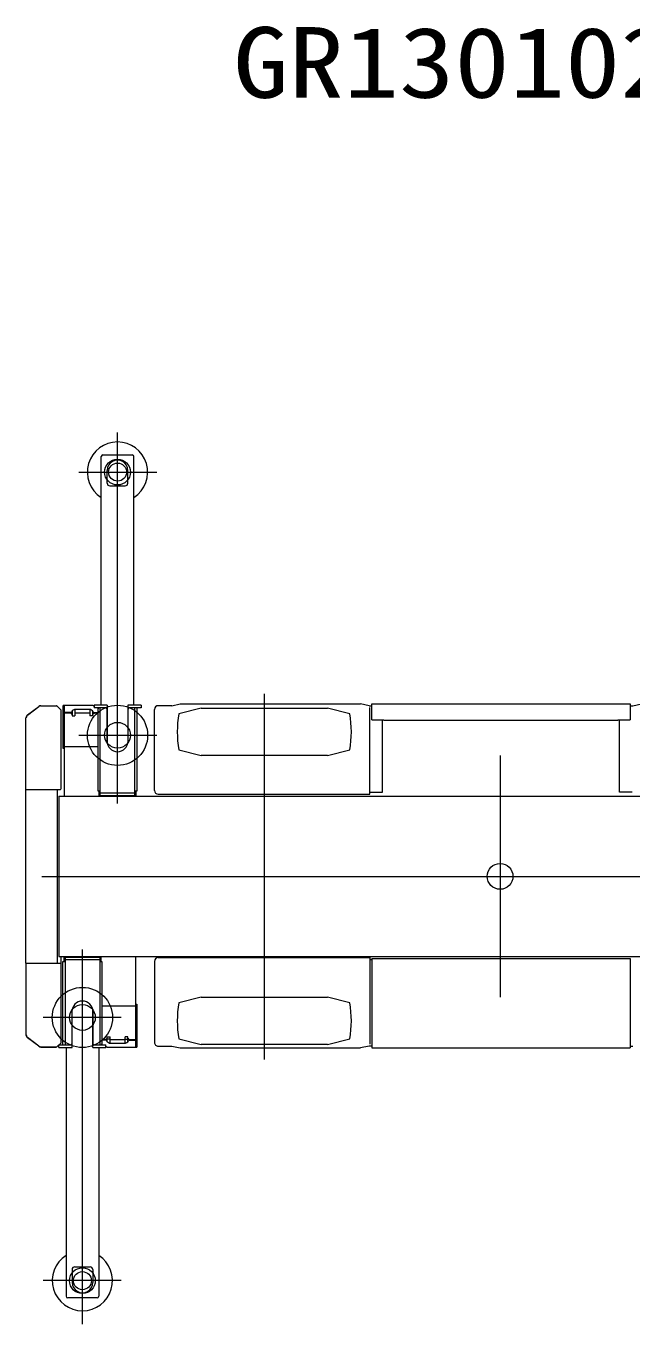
# Model space of a CAD drawing. Units: millimetres, scale not verified. Extents: x -42060 to 41922, y -35725 to 35822.
# Drawn here: x -32644 to -29128, y 17132 to 24677 of the extents above; entities that cross this region are included whole.
import ezdxf
from ezdxf.enums import TextEntityAlignment as Align

# ---------------------------------------------------------------- set-up
doc = ezdxf.new("R2010")
doc.units = ezdxf.units.MM
doc.header["$LTSCALE"] = 300
doc.header["$PDMODE"] = 32
doc.header["$PDSIZE"] = 150
doc.layers.add('0-0_0', color=7, linetype='Continuous', lineweight=18)
doc.styles.add('ＭＳ ゴシック', font='')
doc.styles.get('ＭＳ ゴシック').set_extended_font_data('MS Gothic')

msp = doc.modelspace()

# ---------------------------------------------------------------- linework, layer by layer
at = {"layer": '0-0_0'}
for p, q in [((-32112.3, 20158.1), (-32112.3, 22314.9)), ((-32197.3, 22184.1), (-32027.3, 22184.1)), ((-32207.3, 20729.1), (-32207.3, 22174.1)), ((-32017.3, 20729.1), (-32017.3, 22174.1)), ((-32336.5, 22084.1), (-31883.5, 22084.1)), ((-32172.3, 22019.1), (-32172.3, 22094.1)), ((-32052.3, 22019.1), (-32052.3, 22094.4)), ((-32157.3, 22004.1), (-32067.3, 22004.1)), ((-31259.3, 20795.1), (-31259.3, 18670.1)), ((-32635.6, 20672.5), (-32570, 20721.7)), ((-32634.7, 20671.3), (-32569.1, 20720.5)), ((-32557.1, 20726.1), (-32467.9, 20726.1)), ((-32557.1, 20724.5), (-32466.4, 20724.5)), ((-32440.7, 20700.9), (-32462.8, 20723)), ((-32439.3, 20244.1), (-32439.3, 20697.4)), ((-32428.3, 20477.1), (-32428.3, 20727.1)), ((-32253.8, 20727.1), (-32428.3, 20727.1)), ((-32422.3, 20727.1), (-32422.3, 20200.1)), ((-32381.8, 20687.1), (-32422.3, 20687.1)), ((-32381.8, 20682.1), (-32422.3, 20682.1)), ((-32381.8, 20687.1), (-32380.5, 20689.3)), ((-32381.8, 20687.1), (-32381.8, 20679.1)), ((-32381.8, 20679.1), (-32375.8, 20679.1)), ((-32375.8, 20694.8), (-32375.8, 20667.1)), ((-32359.8, 20703.5), (-32359.8, 20667.1)), ((-32272.8, 20682.1), (-32359.8, 20682.1)), ((-32277.9, 20704.1), (-32354.6, 20704.1)), ((-32272.8, 20703.5), (-32272.8, 20667.1)), ((-32256.8, 20694.8), (-32256.8, 20667.1)), ((-32250.8, 20679.1), (-32256.8, 20679.1)), ((-32253.8, 20727.1), (-32248.8, 20722.1)), ((-32250.8, 20687.1), (-32252.1, 20689.3)), ((-32250.8, 20687.1), (-32250.8, 20679.1)), ((-32250.8, 20687.1), (-32225.3, 20687.1)), ((-32225.3, 20682.1), (-32250.8, 20682.1)), ((-32248.8, 20729.1), (-32248.8, 20713.1)), ((-32172.8, 20729.1), (-32248.8, 20729.1)), ((-32172.8, 20713.1), (-32248.8, 20713.1)), ((-32227.3, 20713.1), (-32223.8, 20709.6)), ((-32225.3, 20708.1), (-32220.3, 20713.1)), ((-32225.3, 20229.1), (-32225.3, 20708.1)), ((-32213.3, 20200.1), (-32213.3, 20713.1)), ((-32173.3, 20706.9), (-32180.3, 20713.1)), ((-32173.3, 20519.7), (-32173.3, 20706.9)), ((-32172.8, 20729.1), (-32172.8, 20511.9)), ((-32051.8, 20729.1), (-32051.8, 20511.9)), ((-31975.8, 20729.1), (-32051.8, 20729.1)), ((-31975.8, 20713.1), (-32051.8, 20713.1)), ((-32051.3, 20706.9), (-32044.3, 20713.1)), ((-32051.3, 20519.7), (-32051.3, 20706.9)), ((-32011.3, 20200.1), (-32011.3, 20713.1)), ((-31999.3, 20713.1), (-31999.3, 20229.1)), ((-31975.8, 20729.1), (-31975.8, 20713.1)), ((-31897.6, 20233.2), (-31897.6, 20704.6)), ((-31797.6, 20726.2), (-31876, 20726.2)), ((-31797.6, 20726.2), (-31747.6, 20736.6)), ((-31626.5, 20712.1), (-31755.7, 20679)), ((-31747.6, 20736.6), (-30701, 20736.6)), ((-31626.7, 20712.1), (-30891.9, 20712.1)), ((-30762.9, 20679), (-30892, 20712.1)), ((-30651, 20726.2), (-30701, 20736.6)), ((-30651, 20726.2), (-30634.3, 20726.2)), ((-30634.3, 20736.6), (-29134.3, 20736.6)), ((-30634.3, 20644.3), (-30634.3, 20736.6)), ((-29134.3, 20736.6), (-29134.3, 20644.3)), ((-32644.3, 20239.1), (-32644.3, 20655.3)), ((-32644.3, 20655.3), (-32642.7, 20655.3)), ((-32375.8, 20667.1), (-32359.8, 20667.1)), ((-32256.8, 20667.1), (-32272.8, 20667.1)), ((-30634.3, 20644.3), (-30564.3, 20644.3)), ((-30573.3, 20223.2), (-30573.3, 20644.3)), ((-30564.3, 20642), (-30564.3, 20644.3)), ((-30564.3, 20642), (-29204.3, 20642)), ((-29204.3, 20644.3), (-29204.3, 20642)), ((-29204.3, 20644.3), (-29134.3, 20644.3)), ((-29195.3, 20223.2), (-29195.3, 20644.3)), ((-32336.5, 20554.1), (-31883.5, 20554.1)), ((-32422.3, 20477.1), (-32428.3, 20477.1)), ((-32422.3, 20489.1), (-32225.3, 20489.1)), ((-31755.7, 20469.2), (-31626.5, 20436.1)), ((-30892, 20436.1), (-30762.9, 20469.2)), ((-30892.2, 20436.1), (-31626.4, 20436.1)), ((-29889.3, 20435.7), (-29889.3, 19032.3)), ((-32644.3, 20239.1), (-32444.3, 20239.1)), ((-32644.3, 19229.1), (-32644.3, 20239.1)), ((-32461.3, 19229.1), (-32461.3, 20239.1)), ((-32213.3, 20229.1), (-32225.3, 20229.1)), ((-32220.3, 20229.1), (-32220.3, 20200.1)), ((-31999.3, 20229.1), (-32011.3, 20229.1)), ((-32006.3, 20229.1), (-32006.3, 20200.1)), ((-30646, 20223.2), (-30573.3, 20223.2)), ((-29122.6, 20223.2), (-29195.3, 20223.2)), ((-32454.3, 20200.1), (-32454.3, 19268.1)), ((-32454.3, 20200.1), (-26759.3, 20200.1)), ((-32011.3, 20217.3), (-32213.3, 20217.3)), ((-32011.3, 20203), (-32213.3, 20203)), ((-32551.7, 19734.1), (-26673.3, 19734.1)), ((-32454.3, 19268.1), (-26759.3, 19268.1)), ((-32439.3, 18770.6), (-32439.3, 19268.1)), ((-32422.3, 19239.1), (-32422.3, 19268.1)), ((-32417.3, 19268.1), (-32417.3, 18755.1)), ((-32417.3, 19265.2), (-32215.3, 19265.2)), ((-32417.3, 19250.8), (-32215.3, 19250.8)), ((-32316.3, 17132), (-32316.3, 19308.9)), ((-32215.3, 19268.1), (-32215.3, 18755.1)), ((-32208.3, 19239.1), (-32208.3, 19268.1)), ((-32006.3, 18741.1), (-32006.3, 19268.1)), ((-31897.6, 19240), (-31897.6, 18769.2)), ((-30646, 19250), (-30634.3, 19250)), ((-30634.3, 19256.9), (-29134.3, 19256.9)), ((-29134.3, 19256.9), (-29134.3, 18737.3)), ((-32644.3, 19229.1), (-32644.3, 18812.9)), ((-32644.3, 19229.1), (-32444.3, 19229.1)), ((-32429.3, 18755.1), (-32429.3, 19239.1)), ((-32429.3, 19239.1), (-32417.3, 19239.1)), ((-32215.3, 19239.1), (-32203.3, 19239.1)), ((-32203.3, 19239.1), (-32203.3, 18760.1)), ((-31626.5, 19032.1), (-31755.7, 18999)), ((-31626.7, 19032.1), (-30891.9, 19032.1)), ((-30762.9, 18999), (-30892, 19032.1)), ((-32377.3, 18948.4), (-32377.3, 18761.2)), ((-32255.8, 18739.1), (-32255.8, 18956.2)), ((-32255.3, 18948.4), (-32255.3, 18761.2)), ((-32006.3, 18979.1), (-32203.3, 18979.1)), ((-32006.3, 18991.1), (-32000.3, 18991.1)), ((-32000.3, 18991.1), (-32000.3, 18741.1)), ((-32092.1, 18914.1), (-32545.1, 18914.1)), ((-32644.3, 18812.9), (-32642.7, 18812.9)), ((-32570, 18746.4), (-32635.6, 18795.6)), ((-32569.1, 18747.7), (-32634.7, 18796.9)), ((-32177.8, 18789.1), (-32171.8, 18789.1)), ((-32177.8, 18781.1), (-32177.8, 18789.1)), ((-32171.8, 18801.1), (-32155.8, 18801.1)), ((-32171.8, 18773.3), (-32171.8, 18801.1)), ((-32155.8, 18787.6), (-32171.8, 18787.6)), ((-32155.8, 18764.6), (-32155.8, 18801.1)), ((-32068.8, 18764.6), (-32068.8, 18801.1)), ((-32052.8, 18801.1), (-32068.8, 18801.1)), ((-32068.8, 18787.6), (-32052.8, 18787.6)), ((-32052.8, 18773.3), (-32052.8, 18801.1)), ((-32046.8, 18789.1), (-32052.8, 18789.1)), ((-32046.8, 18781.1), (-32046.8, 18789.1)), ((-31755.7, 18789.2), (-31626.5, 18756.1)), ((-30892, 18756.1), (-30762.9, 18789.2)), ((-32557.1, 18743.7), (-32466.4, 18743.7)), ((-32557.1, 18742.1), (-32467.9, 18742.1)), ((-32440.7, 18767.2), (-32462.8, 18745.1)), ((-32411.3, 18739.1), (-32411.3, 17294.1)), ((-32377.3, 18761.2), (-32384.3, 18755.1)), ((-32255.8, 18755.1), (-32179.8, 18755.1)), ((-32255.8, 18739.1), (-32179.8, 18739.1)), ((-32255.3, 18761.2), (-32248.3, 18755.1)), ((-32221.3, 18739.1), (-32221.3, 17294.1)), ((-32203.3, 18760.1), (-32208.3, 18755.1)), ((-32201.3, 18755.1), (-32204.8, 18758.6)), ((-32203.3, 18786.1), (-32177.8, 18786.1)), ((-32177.8, 18781.1), (-32203.3, 18781.1)), ((-32179.8, 18739.1), (-32179.8, 18755.1)), ((-32174.8, 18741.1), (-32179.8, 18746.1)), ((-32177.8, 18781.1), (-32176.5, 18778.9)), ((-32174.8, 18741.1), (-32000.3, 18741.1)), ((-32155.8, 18786.1), (-32068.8, 18786.1)), ((-32150.6, 18764.1), (-32073.9, 18764.1)), ((-32046.8, 18781.1), (-32048.1, 18778.9)), ((-32046.8, 18786.1), (-32006.3, 18786.1)), ((-32046.8, 18781.1), (-32006.3, 18781.1)), ((-31876, 18746.9), (-31797.6, 18746.9)), ((-31797.6, 18746.9), (-31747.6, 18736.6)), ((-31747.6, 18736.6), (-30701, 18736.6)), ((-30892.2, 18756.1), (-31626.4, 18756.1)), ((-29134.3, 18746.8), (-29117.6, 18746.8)), ((-32376.3, 17449.1), (-32376.3, 17373.7)), ((-32361.3, 17464.1), (-32271.3, 17464.1)), ((-32256.3, 17449.1), (-32256.3, 17374.1)), ((-32092.1, 17384.1), (-32545.1, 17384.1)), ((-32231.3, 17284.1), (-32401.3, 17284.1))]:
    msp.add_line(p, q, dxfattribs=at)
for points in [[(-31876, 20211.6), (-30646, 20211.6), (-30646, 20715)], [(-29134.3, 20726.2), (-29117.6, 20726.2), (-29067.6, 20736.6)], [(-31876, 19261.6), (-30646, 19261.6), (-30646, 18758.9)], [(-30634.3, 19256.9), (-30634.3, 18737.3), (-29134.3, 18737.3)], [(-32452.8, 18739.1), (-32376.8, 18739.1), (-32376.8, 18956.2)], [(-32452.8, 18739.1), (-32452.8, 18755.1), (-32376.8, 18755.1)], [(-30634.3, 18746.9), (-30651, 18746.9), (-30701, 18736.6)]]:
    msp.add_lwpolyline(points, dxfattribs=at)
for centre, radius in [((-32112.3, 22084.1), 52.5), ((-32112.3, 20554.1), 175), ((-32316.3, 18914.1), 175), ((-32316.3, 17384.1), 52.5)]:
    msp.add_circle(centre, radius, dxfattribs=at)
for centre, radius, start, end in [((-32112.3, 22084.1), 175, 302.87741, 237.12059), ((-32197.3, 22174.1), 10, 90, 180), ((-32027.3, 22174.1), 10, 0, 90), ((-32112.3, 22094.1), 60, 359.63523, 179.99998), ((-32157.3, 22019.1), 15, 179.99998, 269.99996), ((-32067.3, 22019.1), 15, 269.99996, 0), ((-32557.1, 20704.5), 21.6, 90, 126.8699), ((-32557.1, 20704.5), 20, 90, 126.8699), ((-32467.9, 20722.5), 3.6, 28.66987, 90), ((-32466.4, 20719.5), 5, 44.99982, 90), ((-32444.3, 20697.4), 5, 0, 44.99982), ((-32354.6, 20674.1), 30, 89.99999, 149.53446), ((-32277.9, 20674.1), 30, 30.46554, 90.00001), ((-31876, 20704.6), 21.6, 90, 180), ((-31185.3, 20574.1), 580, 169.57765, 190.4223), ((-31333.3, 20574.1), 580, 349.57775, 10.4224), ((-32622.7, 20655.3), 21.6, 126.8699, 180), ((-32622.7, 20655.3), 20, 126.8699, 180.0035), ((-32112.3, 20519.7), 61, 180, 0), ((-32444.3, 20244.1), 5, 270, 0), ((-31876, 20233.2), 21.6, 180, 270), ((-31876, 19240), 21.6, 90, 180), ((-32444.3, 19224.1), 5, 0, 90), ((-32316.3, 18948.4), 61, 0, 180), ((-31185.3, 18894.1), 580, 169.57765, 190.4223), ((-31333.3, 18894.1), 580, 349.57775, 10.4224), ((-32622.7, 18812.9), 21.6, 180, 233.1301), ((-32622.7, 18812.9), 20, 180, 233.1301), ((-32557.1, 18763.7), 21.6, 233.1301, 270), ((-32557.1, 18763.7), 20, 233.1301, 270), ((-32467.9, 18745.7), 3.6, 270, 331.33013), ((-32466.4, 18748.7), 5, 270, 315.00018), ((-32444.3, 18770.7), 5, 315.00018, 360), ((-32150.6, 18794.1), 30, 210.46554, 270.00001), ((-32073.9, 18794.1), 30, 269.99999, 329.53446), ((-31876, 18768.5), 21.6, 179.99999, 270), ((-32316.3, 17384.1), 175, 122.87741, 57.12059), ((-32361.3, 17449.1), 15, 89.99996, 180), ((-32271.3, 17449.1), 15, 359.99998, 89.99996), ((-32316.3, 17374.1), 60, 179.63523, 359.99998), ((-32401.3, 17294.1), 10, 180, 270), ((-32231.3, 17294.1), 10, 270, 0)]:
    msp.add_arc(centre, radius, start, end, dxfattribs=at)
for p in [(-32112.3, 22084.1), (-32112.3, 20554.1), (-29889.3, 19734.1), (-32316.3, 18914.1), (-32316.3, 17384.1)]:
    msp.add_point(p, dxfattribs=at)

# ---------------------------------------------------------------- texts
at = {"layer": '0-0_0', "style": 'ＭＳ ゴシック', "width": 1.15}
msp.add_text('GR130102', height=410.6, dxfattribs=at).set_placement((-31439.6, 24136.6), align=Align.BOTTOM_LEFT)

doc.saveas('drawing.dxf')
